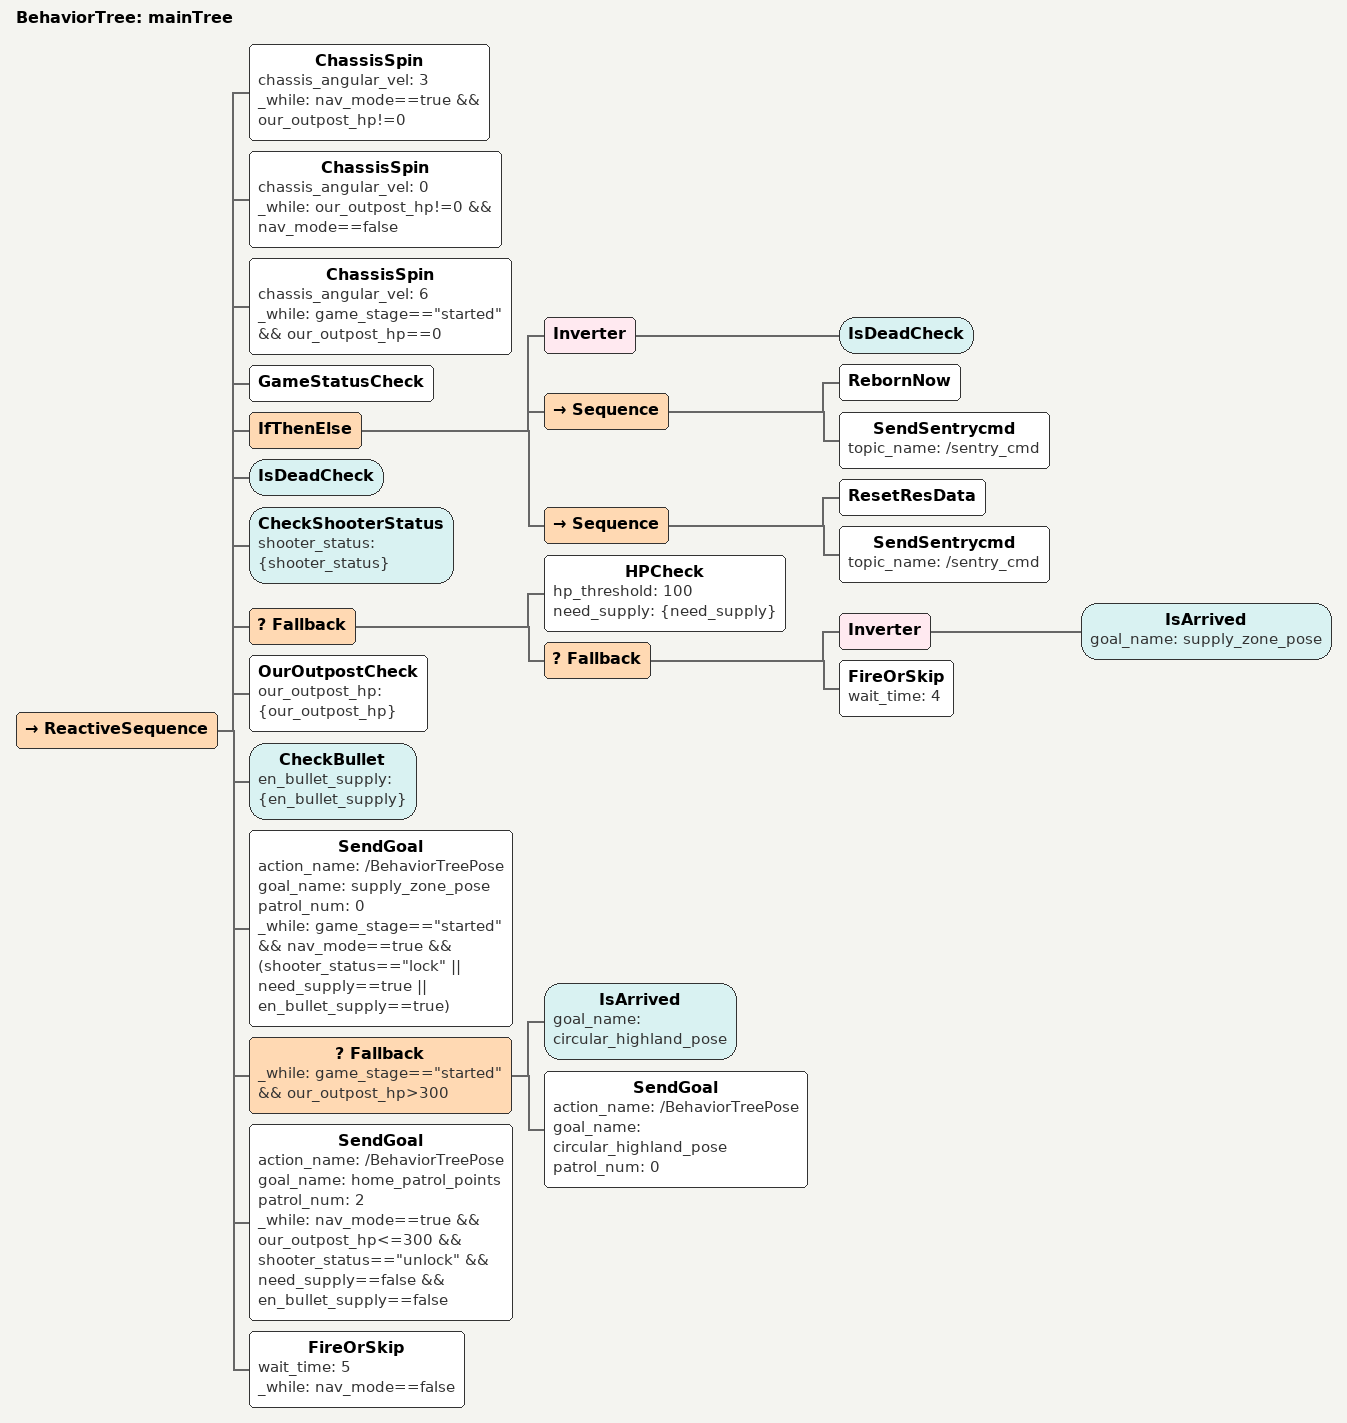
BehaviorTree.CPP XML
<?xml version="1.0" encoding="UTF-8"?>
<root BTCPP_format="4">
  <BehaviorTree ID="mainTree">
    <!-- 开局上环高,前哨站掉了之后回启动区两点巡逻-->
    <ReactiveSequence>
      <ChassisSpin chassis_angular_vel="3"
                      _while="nav_mode==true &amp;&amp; our_outpost_hp!=0"/>
      <ChassisSpin chassis_angular_vel="0"
                      _while="our_outpost_hp!=0 &amp;&amp; nav_mode==false"/>
      <ChassisSpin chassis_angular_vel="6"
                      _while="game_stage==&quot;started&quot; &amp;&amp; our_outpost_hp==0"/>
      <GameStatusCheck/>
      <IfThenElse>
        <Inverter>
          <IsDeadCheck/>
        </Inverter>
        <Sequence>
          <RebornNow/>
          <SendSentrycmd topic_name="/sentry_cmd"/>
        </Sequence>
        <Sequence>
          <ResetResData/>
          <SendSentrycmd topic_name="/sentry_cmd"/>
        </Sequence>
      </IfThenElse>
      <IsDeadCheck/>
      <CheckShooterStatus shooter_status="{shooter_status}"/>
      <Fallback>
        <HPCheck hp_threshold="100"
                  need_supply="{need_supply}"/>
        <Fallback>
          <Inverter>
            <IsArrived goal_name="supply_zone_pose"/>
          </Inverter>
          <FireOrSkip wait_time="4"/>
        </Fallback>
      </Fallback>
      <OurOutpostCheck our_outpost_hp="{our_outpost_hp}"/>
      <CheckBullet en_bullet_supply="{en_bullet_supply}"/>
      <!-- 枪管锁定 或 需要补血 或 需要补弹 ——> 前往补给区 -->
      <SendGoal action_name="/BehaviorTreePose"
                  goal_name="supply_zone_pose"
                  patrol_num="0"
                  _while="game_stage==&quot;started&quot; &amp;&amp; nav_mode==true &amp;&amp; (shooter_status==&quot;lock&quot; || need_supply==true || en_bullet_supply==true)"/>
      <!-- 开局上环高 -->
      <Fallback _while="game_stage==&quot;started&quot; &amp;&amp; our_outpost_hp&gt;300">
        <IsArrived goal_name="circular_highland_pose"/>
        <SendGoal action_name="/BehaviorTreePose"
              goal_name="circular_highland_pose"
              patrol_num="0"/>
      </Fallback>
      <!-- 准备阶段、我方前哨站血量低于300、自身无需补给 ——> 在启动区巡逻 -->
      <SendGoal action_name="/BehaviorTreePose"
              goal_name="home_patrol_points"
              patrol_num="2"
              _while="nav_mode==true &amp;&amp; our_outpost_hp&lt;=300 &amp;&amp; shooter_status==&quot;unlock&quot; &amp;&amp; need_supply==false &amp;&amp; en_bullet_supply==false"/>
      <FireOrSkip wait_time="5"
                  _while="nav_mode==false"/>
    </ReactiveSequence>

  </BehaviorTree>
</root>
